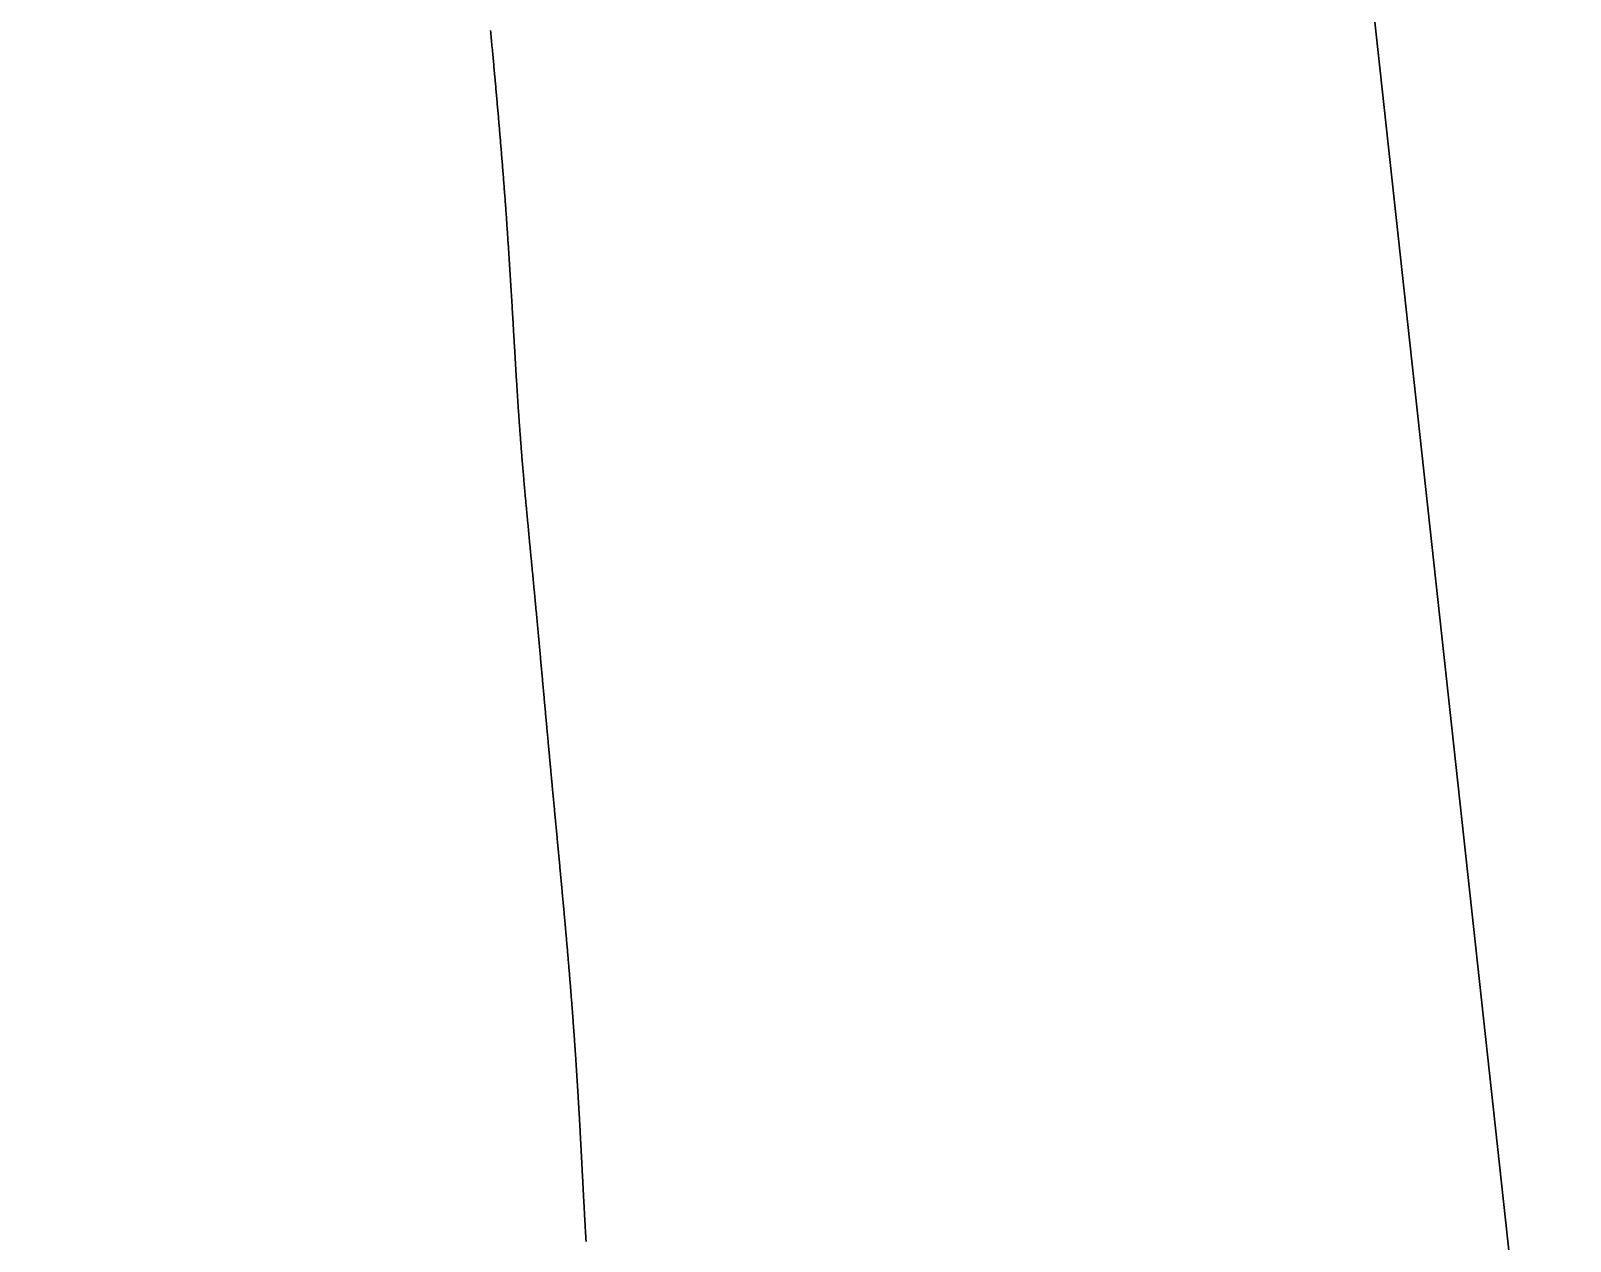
# Model space of a CAD drawing. Header units: inches. Extents: x 130170 to 284068, y 377793 to 804530.
# Drawn here: x 260687.9 to 260754.8, y 747555.2 to 747607.7 of the extents above; entities that cross this region are included whole.
import ezdxf

# ---------------------------------------------------------------- set-up
doc = ezdxf.new("R2010")
doc.units = ezdxf.units.IN
doc.header["$MEASUREMENT"] = 0
doc.layers.add('muni_il', color=7, linetype='Continuous')

msp = doc.modelspace()

# ---------------------------------------------------------------- linework, layer by layer
at = {"layer": 'muni_il'}
for points in [[(260487.281, 748427.062), (260556.891, 748281.25), (260554.359, 748232.688), (260630.859, 748122.375), (260647.141, 748049.125), (260659.031, 748015.188), (260678.781, 747986.375), (260708.234, 747829.312), (260741.734, 747649.875), (260754.781, 747530.375), (260754.516, 747438.375)], [(260754.516, 747438.375), (260754.781, 747530.375), (260741.734, 747649.875), (260708.234, 747829.312), (260678.781, 747986.375), (260659.031, 748015.188), (260647.141, 748049.125), (260630.859, 748122.375), (260554.359, 748232.688), (260556.891, 748281.25), (260487.281, 748427.062)], [(260712.029, 747555.144), (260712.027, 747555.184), (260712.024, 747555.223), (260712.022, 747555.262), (260712.02, 747555.302), (260712.017, 747555.341), (260712.015, 747555.38), (260712.013, 747555.42), (260712.01, 747555.459), (260712.008, 747555.498), (260712.006, 747555.538), (260712.003, 747555.577), (260712.001, 747555.617), (260711.999, 747555.656), (260711.996, 747555.696), (260711.994, 747555.735), (260711.992, 747555.775), (260711.99, 747555.814), (260711.987, 747555.854), (260711.985, 747555.893), (260711.983, 747555.933), (260711.981, 747555.973), (260711.978, 747556.012), (260711.976, 747556.052), (260711.974, 747556.092), (260711.972, 747556.132), (260711.969, 747556.171), (260711.967, 747556.211), (260711.965, 747556.251), (260711.963, 747556.291), (260711.961, 747556.331), (260711.958, 747556.371), (260711.956, 747556.411), (260711.954, 747556.451), (260711.952, 747556.491), (260711.95, 747556.531), (260711.947, 747556.571), (260711.945, 747556.611), (260711.943, 747556.651), (260711.941, 747556.691), (260711.939, 747556.732), (260711.937, 747556.772), (260711.934, 747556.812), (260711.932, 747556.852), (260711.93, 747556.893), (260711.928, 747556.933), (260711.926, 747556.974), (260711.924, 747557.014), (260711.921, 747557.054), (260711.919, 747557.095), (260711.917, 747557.135), (260711.915, 747557.176), (260711.913, 747557.217), (260711.911, 747557.257), (260711.909, 747557.298), (260711.907, 747557.339), (260711.904, 747557.379), (260711.902, 747557.42), (260711.9, 747557.461), (260711.898, 747557.502), (260711.896, 747557.543), (260711.894, 747557.584), (260711.891, 747557.625), (260711.889, 747557.666), (260711.887, 747557.707), (260711.885, 747557.748), (260711.883, 747557.789), (260711.881, 747557.83), (260711.879, 747557.871), (260711.877, 747557.912), (260711.874, 747557.954), (260711.872, 747557.995), (260711.87, 747558.036), (260711.868, 747558.078), (260711.866, 747558.119), (260711.864, 747558.161), (260711.862, 747558.202), (260711.859, 747558.244), (260711.857, 747558.286), (260711.855, 747558.327), (260711.853, 747558.369), (260711.851, 747558.411), (260711.848, 747558.452), (260711.846, 747558.494), (260711.844, 747558.536), (260711.842, 747558.578), (260711.84, 747558.62), (260711.838, 747558.662), (260711.835, 747558.704), (260711.833, 747558.746), (260711.831, 747558.788), (260711.829, 747558.83), (260711.827, 747558.872), (260711.824, 747558.914), (260711.822, 747558.957), (260711.82, 747558.999), (260711.818, 747559.041), (260711.815, 747559.084), (260711.813, 747559.126), (260711.811, 747559.169), (260711.809, 747559.211), (260711.806, 747559.254), (260711.804, 747559.296), (260711.802, 747559.339), (260711.8, 747559.382), (260711.798, 747559.425), (260711.795, 747559.467), (260711.793, 747559.51), (260711.791, 747559.553), (260711.788, 747559.596), (260711.786, 747559.639), (260711.784, 747559.682), (260711.781, 747559.725), (260711.779, 747559.768), (260711.777, 747559.811), (260711.774, 747559.854), (260711.772, 747559.898), (260711.77, 747559.941), (260711.767, 747559.984), (260711.765, 747560.028), (260711.763, 747560.071), (260711.76, 747560.115), (260711.758, 747560.158), (260711.755, 747560.202), (260711.753, 747560.245), (260711.751, 747560.289), (260711.748, 747560.333), (260711.746, 747560.376), (260711.743, 747560.42), (260711.741, 747560.464), (260711.738, 747560.508), (260711.736, 747560.552), (260711.733, 747560.596), (260711.731, 747560.64), (260711.728, 747560.684), (260711.726, 747560.728), (260711.723, 747560.772), (260711.721, 747560.816), (260711.718, 747560.86), (260711.716, 747560.905), (260711.713, 747560.949), (260711.71, 747560.993), (260711.708, 747561.038), (260711.705, 747561.082), (260711.703, 747561.126), (260711.7, 747561.171), (260711.698, 747561.216), (260711.695, 747561.26), (260711.692, 747561.305), (260711.69, 747561.35), (260711.687, 747561.394), (260711.684, 747561.439), (260711.682, 747561.484), (260711.679, 747561.529), (260711.676, 747561.574), (260711.674, 747561.619), (260711.671, 747561.664), (260711.668, 747561.709), (260711.665, 747561.754), (260711.663, 747561.799), (260711.66, 747561.844), (260711.657, 747561.89), (260711.654, 747561.935), (260711.651, 747561.98), (260711.649, 747562.026), (260711.646, 747562.071), (260711.643, 747562.116), (260711.64, 747562.162), (260711.637, 747562.207), (260711.634, 747562.253), (260711.631, 747562.299), (260711.629, 747562.344), (260711.626, 747562.39), (260711.623, 747562.436), (260711.62, 747562.482), (260711.617, 747562.527), (260711.614, 747562.573), (260711.611, 747562.619), (260711.608, 747562.665), (260711.605, 747562.711), (260711.602, 747562.757), (260711.599, 747562.803), (260711.596, 747562.85), (260711.593, 747562.896), (260711.59, 747562.942), (260711.587, 747562.988), (260711.584, 747563.034), (260711.581, 747563.081), (260711.578, 747563.127), (260711.574, 747563.174), (260711.571, 747563.22), (260711.568, 747563.266), (260711.565, 747563.313), (260711.562, 747563.36), (260711.559, 747563.406), (260711.556, 747563.453), (260711.552, 747563.499), (260711.549, 747563.546), (260711.546, 747563.593), (260711.543, 747563.64), (260711.539, 747563.687), (260711.536, 747563.733), (260711.533, 747563.78), (260711.53, 747563.827), (260711.526, 747563.874), (260711.523, 747563.921), (260711.52, 747563.968), (260711.516, 747564.015), (260711.513, 747564.062), (260711.509, 747564.11), (260711.506, 747564.157), (260711.503, 747564.204), (260711.499, 747564.251), (260711.496, 747564.299), (260711.493, 747564.346), (260711.489, 747564.393), (260711.486, 747564.441), (260711.482, 747564.488), (260711.479, 747564.536), (260711.475, 747564.583), (260711.472, 747564.631), (260711.468, 747564.678), (260711.465, 747564.726), (260711.461, 747564.774), (260711.458, 747564.821), (260711.454, 747564.869), (260711.45, 747564.917), (260711.447, 747564.964), (260711.443, 747565.012), (260711.44, 747565.06), (260711.436, 747565.108), (260711.432, 747565.156), (260711.429, 747565.204), (260711.425, 747565.252), (260711.421, 747565.3), (260711.418, 747565.348), (260711.414, 747565.396), (260711.41, 747565.444), (260711.407, 747565.492), (260711.403, 747565.54), (260711.399, 747565.588), (260711.395, 747565.636), (260711.392, 747565.685), (260711.388, 747565.733), (260711.384, 747565.781), (260711.38, 747565.83), (260711.376, 747565.878), (260711.372, 747565.926), (260711.369, 747565.975), (260711.365, 747566.023), (260711.361, 747566.072), (260711.357, 747566.12), (260711.353, 747566.169), (260711.349, 747566.217), (260711.345, 747566.265), (260711.342, 747566.314), (260711.338, 747566.363), (260711.334, 747566.411), (260711.33, 747566.46), (260711.326, 747566.509), (260711.322, 747566.557), (260711.318, 747566.606), (260711.314, 747566.655), (260711.31, 747566.704), (260711.306, 747566.752), (260711.302, 747566.801), (260711.298, 747566.85), (260711.294, 747566.899), (260711.29, 747566.948), (260711.285, 747566.997), (260711.281, 747567.045), (260711.277, 747567.095), (260711.273, 747567.143), (260711.269, 747567.192), (260711.265, 747567.241), (260711.261, 747567.29), (260711.257, 747567.34), (260711.252, 747567.389), (260711.248, 747567.438), (260711.244, 747567.487), (260711.24, 747567.536), (260711.236, 747567.585), (260711.232, 747567.634), (260711.227, 747567.683), (260711.223, 747567.732), (260711.219, 747567.782), (260711.215, 747567.831), (260711.21, 747567.88), (260711.206, 747567.929), (260711.202, 747567.979), (260711.198, 747568.028), (260711.193, 747568.077), (260711.189, 747568.126), (260711.185, 747568.176), (260711.18, 747568.225), (260711.176, 747568.274), (260711.172, 747568.324), (260711.167, 747568.373), (260711.163, 747568.423), (260711.159, 747568.472), (260711.154, 747568.521), (260711.15, 747568.571), (260711.146, 747568.62), (260711.141, 747568.67), (260711.137, 747568.719), (260711.132, 747568.768), (260711.128, 747568.818), (260711.124, 747568.867), (260711.119, 747568.917), (260711.115, 747568.966), (260711.11, 747569.016), (260711.106, 747569.065), (260711.101, 747569.115), (260711.097, 747569.164), (260711.093, 747569.214), (260711.088, 747569.263), (260711.084, 747569.313), (260711.079, 747569.362), (260711.075, 747569.412), (260711.07, 747569.462), (260711.065, 747569.511), (260711.061, 747569.561), (260711.056, 747569.61), (260711.052, 747569.66), (260711.048, 747569.709), (260711.043, 747569.759), (260711.038, 747569.808), (260711.034, 747569.858), (260711.029, 747569.908), (260711.025, 747569.957), (260711.02, 747570.007), (260711.016, 747570.056), (260711.011, 747570.106), (260711.007, 747570.155), (260711.002, 747570.205), (260710.997, 747570.254), (260710.993, 747570.304), (260710.988, 747570.354), (260710.984, 747570.403), (260710.979, 747570.453), (260710.975, 747570.502), (260710.97, 747570.552), (260710.965, 747570.601), (260710.961, 747570.651), (260710.956, 747570.701), (260710.951, 747570.75), (260710.947, 747570.8), (260710.942, 747570.849), (260710.938, 747570.899), (260710.933, 747570.948), (260710.928, 747570.998), (260710.924, 747571.047), (260710.919, 747571.097), (260710.914, 747571.146), (260710.91, 747571.196), (260710.905, 747571.245), (260710.901, 747571.295), (260710.896, 747571.344), (260710.891, 747571.394), (260710.887, 747571.443), (260710.882, 747571.492), (260710.877, 747571.542), (260710.873, 747571.591), (260710.868, 747571.641), (260710.863, 747571.69), (260710.859, 747571.739), (260710.854, 747571.789), (260710.849, 747571.838), (260710.845, 747571.888), (260710.84, 747571.937), (260710.835, 747571.986), (260710.831, 747572.036), (260710.826, 747572.085), (260710.821, 747572.134), (260710.817, 747572.183), (260710.812, 747572.233), (260710.808, 747572.282), (260710.803, 747572.331), (260710.798, 747572.381), (260710.793, 747572.43), (260710.789, 747572.479), (260710.784, 747572.528), (260710.78, 747572.577), (260710.775, 747572.627), (260710.77, 747572.676), (260710.766, 747572.725), (260710.761, 747572.774), (260710.756, 747572.823), (260710.752, 747572.872), (260710.747, 747572.921), (260710.742, 747572.97), (260710.738, 747573.019), (260710.733, 747573.068), (260710.728, 747573.117), (260710.724, 747573.166), (260710.719, 747573.215), (260710.715, 747573.264), (260710.71, 747573.313), (260710.705, 747573.362), (260710.701, 747573.411), (260710.696, 747573.46), (260710.691, 747573.509), (260710.687, 747573.558), (260710.682, 747573.607), (260710.678, 747573.655), (260710.673, 747573.704), (260710.668, 747573.753), (260710.664, 747573.802), (260710.659, 747573.851), (260710.654, 747573.899), (260710.65, 747573.948), (260710.645, 747573.997), (260710.641, 747574.046), (260710.636, 747574.094), (260710.631, 747574.143), (260710.627, 747574.192), (260710.622, 747574.24), (260710.618, 747574.289), (260710.613, 747574.337), (260710.609, 747574.386), (260710.604, 747574.435), (260710.599, 747574.483), (260710.595, 747574.532), (260710.59, 747574.58), (260710.586, 747574.629), (260710.581, 747574.678), (260710.577, 747574.726), (260710.572, 747574.774), (260710.568, 747574.823), (260710.563, 747574.871), (260710.558, 747574.92), (260710.554, 747574.968), (260710.549, 747575.017), (260710.545, 747575.065), (260710.54, 747575.114), (260710.536, 747575.162), (260710.531, 747575.21), (260710.527, 747575.259), (260710.522, 747575.307), (260710.518, 747575.356), (260710.513, 747575.404), (260710.509, 747575.452), (260710.504, 747575.501), (260710.5, 747575.549), (260710.495, 747575.597), (260710.491, 747575.646), (260710.486, 747575.694), (260710.482, 747575.742), (260710.477, 747575.791), (260710.473, 747575.839), (260710.468, 747575.887), (260710.464, 747575.935), (260710.459, 747575.984), (260710.455, 747576.032), (260710.45, 747576.08), (260710.446, 747576.129), (260710.441, 747576.177), (260710.437, 747576.225), (260710.433, 747576.273), (260710.428, 747576.322), (260710.424, 747576.37), (260710.419, 747576.418), (260710.415, 747576.467), (260710.41, 747576.515), (260710.406, 747576.563), (260710.401, 747576.612), (260710.397, 747576.66), (260710.393, 747576.708), (260710.388, 747576.757), (260710.384, 747576.805), (260710.379, 747576.853), (260710.375, 747576.902), (260710.37, 747576.95), (260710.366, 747576.998), (260710.362, 747577.047), (260710.357, 747577.095), (260710.353, 747577.144), (260710.348, 747577.192), (260710.344, 747577.24), (260710.339, 747577.289), (260710.335, 747577.337), (260710.331, 747577.386), (260710.326, 747577.434), (260710.322, 747577.483), (260710.317, 747577.531), (260710.313, 747577.58), (260710.308, 747577.628), (260710.304, 747577.677), (260710.3, 747577.726), (260710.295, 747577.774), (260710.291, 747577.823), (260710.286, 747577.872), (260710.282, 747577.92), (260710.277, 747577.969), (260710.273, 747578.018), (260710.269, 747578.067), (260710.264, 747578.116), (260710.26, 747578.165), (260710.255, 747578.214), (260710.251, 747578.263), (260710.246, 747578.311), (260710.242, 747578.36), (260710.238, 747578.409), (260710.233, 747578.459), (260710.229, 747578.508), (260710.224, 747578.557), (260710.22, 747578.606), (260710.215, 747578.655), (260710.211, 747578.704), (260710.206, 747578.754), (260710.202, 747578.803), (260710.197, 747578.853), (260710.193, 747578.902), (260710.188, 747578.951), (260710.184, 747579.001), (260710.179, 747579.05), (260710.175, 747579.1), (260710.17, 747579.15), (260710.166, 747579.199), (260710.161, 747579.249), (260710.157, 747579.299), (260710.152, 747579.349), (260710.148, 747579.399), (260710.143, 747579.449), (260710.139, 747579.499), (260710.134, 747579.548), (260710.13, 747579.599), (260710.125, 747579.649), (260710.121, 747579.699), (260710.116, 747579.749), (260710.111, 747579.8), (260710.107, 747579.85), (260710.102, 747579.9), (260710.098, 747579.951), (260710.093, 747580.001), (260710.089, 747580.052), (260710.084, 747580.102), (260710.079, 747580.153), (260710.075, 747580.204), (260710.07, 747580.255), (260710.065, 747580.306), (260710.061, 747580.357), (260710.056, 747580.408), (260710.051, 747580.458), (260710.047, 747580.51), (260710.042, 747580.561), (260710.037, 747580.612), (260710.033, 747580.663), (260710.028, 747580.715), (260710.023, 747580.766), (260710.019, 747580.818), (260710.014, 747580.869), (260710.009, 747580.921), (260710.004, 747580.972), (260709.999, 747581.024), (260709.995, 747581.076), (260709.99, 747581.128), (260709.985, 747581.18), (260709.98, 747581.232), (260709.976, 747581.284), (260709.971, 747581.336), (260709.966, 747581.388), (260709.961, 747581.44), (260709.956, 747581.492), (260709.952, 747581.545), (260709.947, 747581.597), (260709.942, 747581.649), (260709.937, 747581.702), (260709.932, 747581.755), (260709.927, 747581.807), (260709.922, 747581.86), (260709.917, 747581.913), (260709.912, 747581.966), (260709.907, 747582.018), (260709.903, 747582.071), (260709.898, 747582.124), (260709.893, 747582.177), (260709.888, 747582.23), (260709.883, 747582.284), (260709.878, 747582.337), (260709.873, 747582.39), (260709.868, 747582.444), (260709.863, 747582.497), (260709.858, 747582.55), (260709.853, 747582.604), (260709.848, 747582.657), (260709.843, 747582.711), (260709.838, 747582.765), (260709.833, 747582.818), (260709.827, 747582.872), (260709.822, 747582.926), (260709.817, 747582.98), (260709.812, 747583.034), (260709.807, 747583.087), (260709.802, 747583.141), (260709.797, 747583.195), (260709.792, 747583.249), (260709.787, 747583.304), (260709.782, 747583.358), (260709.776, 747583.412), (260709.771, 747583.466), (260709.766, 747583.52), (260709.761, 747583.575), (260709.756, 747583.629), (260709.751, 747583.683), (260709.745, 747583.738), (260709.74, 747583.792), (260709.735, 747583.846), (260709.73, 747583.901), (260709.725, 747583.955), (260709.72, 747584.01), (260709.714, 747584.064), (260709.709, 747584.119), (260709.704, 747584.174), (260709.699, 747584.228), (260709.693, 747584.283), (260709.688, 747584.338), (260709.683, 747584.392), (260709.678, 747584.447), (260709.672, 747584.501), (260709.667, 747584.556), (260709.662, 747584.611), (260709.657, 747584.666), (260709.652, 747584.72), (260709.646, 747584.775), (260709.641, 747584.83), (260709.636, 747584.885), (260709.631, 747584.939), (260709.625, 747584.994), (260709.62, 747585.049), (260709.615, 747585.104), (260709.61, 747585.159), (260709.605, 747585.213), (260709.599, 747585.268), (260709.594, 747585.323), (260709.589, 747585.378), (260709.584, 747585.432), (260709.578, 747585.487), (260709.573, 747585.542), (260709.568, 747585.597), (260709.563, 747585.651), (260709.557, 747585.706), (260709.552, 747585.761), (260709.547, 747585.815), (260709.542, 747585.87), (260709.537, 747585.925), (260709.531, 747585.979), (260709.526, 747586.034), (260709.521, 747586.088), (260709.516, 747586.143), (260709.511, 747586.198), (260709.506, 747586.252), (260709.501, 747586.307), (260709.495, 747586.361), (260709.49, 747586.416), (260709.485, 747586.47), (260709.48, 747586.524), (260709.475, 747586.579), (260709.47, 747586.633), (260709.465, 747586.688), (260709.46, 747586.742), (260709.455, 747586.796), (260709.449, 747586.85), (260709.444, 747586.905), (260709.439, 747586.959), (260709.434, 747587.013), (260709.429, 747587.067), (260709.424, 747587.121), (260709.419, 747587.175), (260709.414, 747587.229), (260709.409, 747587.283), (260709.405, 747587.338), (260709.4, 747587.391), (260709.395, 747587.445), (260709.39, 747587.499), (260709.385, 747587.553), (260709.38, 747587.607), (260709.375, 747587.661), (260709.37, 747587.715), (260709.365, 747587.769), (260709.361, 747587.822), (260709.356, 747587.876), (260709.351, 747587.93), (260709.346, 747587.984), (260709.341, 747588.037), (260709.337, 747588.091), (260709.332, 747588.145), (260709.327, 747588.198), (260709.322, 747588.252), (260709.318, 747588.306), (260709.313, 747588.359), (260709.309, 747588.413), (260709.304, 747588.467), (260709.299, 747588.52), (260709.295, 747588.574), (260709.29, 747588.627), (260709.286, 747588.681), (260709.281, 747588.734), (260709.276, 747588.788), (260709.272, 747588.842), (260709.267, 747588.895), (260709.263, 747588.949), (260709.258, 747589.002), (260709.254, 747589.056), (260709.249, 747589.11), (260709.245, 747589.163), (260709.241, 747589.217), (260709.236, 747589.271), (260709.232, 747589.324), (260709.228, 747589.378), (260709.223, 747589.432), (260709.219, 747589.486), (260709.215, 747589.54), (260709.21, 747589.593), (260709.206, 747589.647), (260709.202, 747589.701), (260709.198, 747589.755), (260709.194, 747589.81), (260709.189, 747589.864), (260709.185, 747589.918), (260709.181, 747589.972), (260709.177, 747590.026), (260709.173, 747590.081), (260709.169, 747590.135), (260709.165, 747590.19), (260709.161, 747590.244), (260709.156, 747590.299), (260709.152, 747590.354), (260709.148, 747590.409), (260709.144, 747590.464), (260709.14, 747590.519), (260709.136, 747590.574), (260709.132, 747590.629), (260709.128, 747590.684), (260709.124, 747590.74), (260709.121, 747590.795), (260709.117, 747590.851), (260709.113, 747590.907), (260709.109, 747590.963), (260709.105, 747591.019), (260709.101, 747591.075), (260709.097, 747591.131), (260709.093, 747591.188), (260709.089, 747591.244), (260709.086, 747591.301), (260709.082, 747591.358), (260709.078, 747591.415), (260709.074, 747591.472), (260709.07, 747591.53), (260709.066, 747591.587), (260709.063, 747591.645), (260709.059, 747591.703), (260709.055, 747591.761), (260709.051, 747591.819), (260709.048, 747591.878), (260709.044, 747591.937), (260709.04, 747591.995), (260709.036, 747592.054), (260709.033, 747592.114), (260709.029, 747592.173), (260709.025, 747592.233), (260709.021, 747592.293), (260709.018, 747592.353), (260709.014, 747592.413), (260709.01, 747592.474), (260709.006, 747592.534), (260709.003, 747592.595), (260708.999, 747592.656), (260708.995, 747592.718), (260708.991, 747592.78), (260708.987, 747592.841), (260708.984, 747592.904), (260708.98, 747592.966), (260708.976, 747593.029), (260708.973, 747593.091), (260708.969, 747593.155), (260708.965, 747593.218), (260708.961, 747593.282), (260708.957, 747593.346), (260708.953, 747593.41), (260708.95, 747593.474), (260708.946, 747593.539), (260708.942, 747593.604), (260708.938, 747593.669), (260708.934, 747593.734), (260708.93, 747593.8), (260708.927, 747593.866), (260708.923, 747593.932), (260708.919, 747593.999), (260708.915, 747594.066), (260708.911, 747594.133), (260708.907, 747594.2), (260708.903, 747594.268), (260708.899, 747594.336), (260708.895, 747594.404), (260708.891, 747594.473), (260708.887, 747594.542), (260708.883, 747594.611), (260708.879, 747594.68), (260708.875, 747594.749), (260708.871, 747594.819), (260708.867, 747594.889), (260708.863, 747594.96), (260708.859, 747595.031), (260708.855, 747595.101), (260708.85, 747595.173), (260708.846, 747595.244), (260708.842, 747595.316), (260708.838, 747595.388), (260708.833, 747595.46), (260708.829, 747595.533), (260708.825, 747595.605), (260708.82, 747595.679), (260708.816, 747595.752), (260708.812, 747595.825), (260708.807, 747595.899), (260708.803, 747595.973), (260708.798, 747596.047), (260708.794, 747596.122), (260708.789, 747596.197), (260708.785, 747596.272), (260708.78, 747596.347), (260708.776, 747596.422), (260708.771, 747596.498), (260708.766, 747596.574), (260708.762, 747596.65), (260708.757, 747596.726), (260708.752, 747596.802), (260708.748, 747596.879), (260708.743, 747596.956), (260708.738, 747597.033), (260708.733, 747597.11), (260708.729, 747597.188), (260708.724, 747597.265), (260708.719, 747597.343), (260708.714, 747597.421), (260708.709, 747597.499), (260708.704, 747597.577), (260708.699, 747597.655), (260708.694, 747597.734), (260708.689, 747597.812), (260708.684, 747597.891), (260708.678, 747597.97), (260708.673, 747598.049), (260708.668, 747598.128), (260708.663, 747598.207), (260708.658, 747598.286), (260708.652, 747598.365), (260708.647, 747598.445), (260708.642, 747598.524), (260708.636, 747598.604), (260708.631, 747598.684), (260708.626, 747598.763), (260708.62, 747598.843), (260708.615, 747598.923), (260708.609, 747599.002), (260708.604, 747599.082), (260708.598, 747599.162), (260708.593, 747599.242), (260708.587, 747599.322), (260708.582, 747599.402), (260708.576, 747599.481), (260708.57, 747599.561), (260708.565, 747599.641), (260708.559, 747599.721), (260708.553, 747599.801), (260708.548, 747599.88), (260708.542, 747599.96), (260708.536, 747600.04), (260708.53, 747600.119), (260708.525, 747600.199), (260708.519, 747600.278), (260708.513, 747600.357), (260708.507, 747600.437), (260708.501, 747600.516), (260708.495, 747600.595), (260708.489, 747600.674), (260708.483, 747600.753), (260708.477, 747600.831), (260708.472, 747600.91), (260708.466, 747600.989), (260708.459, 747601.067), (260708.454, 747601.145), (260708.447, 747601.224), (260708.441, 747601.302), (260708.435, 747601.379), (260708.429, 747601.457), (260708.423, 747601.535), (260708.417, 747601.612), (260708.411, 747601.689), (260708.405, 747601.767), (260708.399, 747601.843), (260708.393, 747601.92), (260708.386, 747601.997), (260708.38, 747602.073), (260708.374, 747602.15), (260708.368, 747602.226), (260708.362, 747602.302), (260708.356, 747602.378), (260708.349, 747602.453), (260708.343, 747602.529), (260708.337, 747602.604), (260708.331, 747602.679), (260708.325, 747602.754), (260708.318, 747602.829), (260708.312, 747602.904), (260708.306, 747602.978), (260708.3, 747603.052), (260708.293, 747603.127), (260708.287, 747603.201), (260708.281, 747603.274), (260708.275, 747603.348), (260708.268, 747603.422), (260708.262, 747603.495), (260708.256, 747603.569), (260708.25, 747603.642), (260708.243, 747603.715), (260708.237, 747603.788), (260708.231, 747603.861), (260708.224, 747603.933), (260708.218, 747604.006), (260708.212, 747604.079), (260708.205, 747604.151), (260708.199, 747604.224), (260708.192, 747604.296), (260708.186, 747604.368), (260708.18, 747604.441), (260708.173, 747604.513), (260708.167, 747604.585), (260708.161, 747604.657), (260708.154, 747604.73), (260708.148, 747604.802), (260708.141, 747604.874), (260708.135, 747604.947), (260708.128, 747605.019), (260708.122, 747605.092), (260708.115, 747605.164), (260708.109, 747605.237), (260708.102, 747605.31), (260708.096, 747605.383), (260708.089, 747605.456), (260708.082, 747605.529), (260708.076, 747605.603), (260708.069, 747605.676), (260708.062, 747605.75), (260708.056, 747605.824), (260708.049, 747605.899), (260708.042, 747605.974), (260708.035, 747606.049), (260708.028, 747606.124), (260708.022, 747606.199), (260708.015, 747606.275), (260708.008, 747606.352), (260708.001, 747606.429), (260707.993, 747606.506), (260707.986, 747606.583), (260707.979, 747606.661), (260707.972, 747606.74), (260707.965, 747606.819), (260707.957, 747606.899), (260707.95, 747606.979), (260707.942, 747607.06), (260707.935, 747607.141), (260707.927, 747607.223), (260707.919, 747607.306), (260707.912, 747607.389), (260707.904, 747607.473), (260707.896, 747607.557), (260707.888, 747607.643), (260707.88, 747607.729)], [(260707.88, 747607.729), (260707.888, 747607.643), (260707.896, 747607.557), (260707.904, 747607.473), (260707.912, 747607.389), (260707.919, 747607.306), (260707.927, 747607.223), (260707.935, 747607.141), (260707.942, 747607.06), (260707.95, 747606.979), (260707.957, 747606.899), (260707.965, 747606.819), (260707.972, 747606.74), (260707.979, 747606.661), (260707.986, 747606.583), (260707.993, 747606.506), (260708.001, 747606.429), (260708.008, 747606.352), (260708.015, 747606.275), (260708.022, 747606.199), (260708.028, 747606.124), (260708.035, 747606.049), (260708.042, 747605.974), (260708.049, 747605.899), (260708.056, 747605.824), (260708.062, 747605.75), (260708.069, 747605.676), (260708.076, 747605.603), (260708.082, 747605.529), (260708.089, 747605.456), (260708.096, 747605.383), (260708.102, 747605.31), (260708.109, 747605.237), (260708.115, 747605.164), (260708.122, 747605.092), (260708.128, 747605.019), (260708.135, 747604.947), (260708.141, 747604.874), (260708.148, 747604.802), (260708.154, 747604.73), (260708.161, 747604.657), (260708.167, 747604.585), (260708.173, 747604.513), (260708.18, 747604.441), (260708.186, 747604.368), (260708.192, 747604.296), (260708.199, 747604.224), (260708.205, 747604.151), (260708.212, 747604.079), (260708.218, 747604.006), (260708.224, 747603.933), (260708.231, 747603.861), (260708.237, 747603.788), (260708.243, 747603.715), (260708.25, 747603.642), (260708.256, 747603.569), (260708.262, 747603.495), (260708.268, 747603.422), (260708.275, 747603.348), (260708.281, 747603.274), (260708.287, 747603.201), (260708.293, 747603.127), (260708.3, 747603.052), (260708.306, 747602.978), (260708.312, 747602.904), (260708.318, 747602.829), (260708.325, 747602.754), (260708.331, 747602.679), (260708.337, 747602.604), (260708.343, 747602.529), (260708.349, 747602.453), (260708.356, 747602.378), (260708.362, 747602.302), (260708.368, 747602.226), (260708.374, 747602.15), (260708.38, 747602.073), (260708.386, 747601.997), (260708.393, 747601.92), (260708.399, 747601.843), (260708.405, 747601.767), (260708.411, 747601.689), (260708.417, 747601.612), (260708.423, 747601.535), (260708.429, 747601.457), (260708.435, 747601.379), (260708.441, 747601.302), (260708.447, 747601.224), (260708.454, 747601.145), (260708.459, 747601.067), (260708.466, 747600.989), (260708.472, 747600.91), (260708.477, 747600.831), (260708.483, 747600.753), (260708.489, 747600.674), (260708.495, 747600.595), (260708.501, 747600.516), (260708.507, 747600.437), (260708.513, 747600.357), (260708.519, 747600.278), (260708.525, 747600.199), (260708.53, 747600.119), (260708.536, 747600.04), (260708.542, 747599.96), (260708.548, 747599.88), (260708.553, 747599.801), (260708.559, 747599.721), (260708.565, 747599.641), (260708.57, 747599.561), (260708.576, 747599.481), (260708.582, 747599.402), (260708.587, 747599.322), (260708.593, 747599.242), (260708.598, 747599.162), (260708.604, 747599.082), (260708.609, 747599.002), (260708.615, 747598.923), (260708.62, 747598.843), (260708.626, 747598.763), (260708.631, 747598.684), (260708.636, 747598.604), (260708.642, 747598.524), (260708.647, 747598.445), (260708.652, 747598.365), (260708.658, 747598.286), (260708.663, 747598.207), (260708.668, 747598.128), (260708.673, 747598.049), (260708.678, 747597.97), (260708.684, 747597.891), (260708.689, 747597.812), (260708.694, 747597.734), (260708.699, 747597.655), (260708.704, 747597.577), (260708.709, 747597.499), (260708.714, 747597.421), (260708.719, 747597.343), (260708.724, 747597.265), (260708.729, 747597.188), (260708.733, 747597.11), (260708.738, 747597.033), (260708.743, 747596.956), (260708.748, 747596.879), (260708.752, 747596.802), (260708.757, 747596.726), (260708.762, 747596.65), (260708.766, 747596.574), (260708.771, 747596.498), (260708.776, 747596.422), (260708.78, 747596.347), (260708.785, 747596.272), (260708.789, 747596.197), (260708.794, 747596.122), (260708.798, 747596.047), (260708.803, 747595.973), (260708.807, 747595.899), (260708.812, 747595.825), (260708.816, 747595.752), (260708.82, 747595.679), (260708.825, 747595.605), (260708.829, 747595.533), (260708.833, 747595.46), (260708.838, 747595.388), (260708.842, 747595.316), (260708.846, 747595.244), (260708.85, 747595.173), (260708.855, 747595.101), (260708.859, 747595.031), (260708.863, 747594.96), (260708.867, 747594.889), (260708.871, 747594.819), (260708.875, 747594.749), (260708.879, 747594.68), (260708.883, 747594.611), (260708.887, 747594.542), (260708.891, 747594.473), (260708.895, 747594.404), (260708.899, 747594.336), (260708.903, 747594.268), (260708.907, 747594.2), (260708.911, 747594.133), (260708.915, 747594.066), (260708.919, 747593.999), (260708.923, 747593.932), (260708.927, 747593.866), (260708.93, 747593.8), (260708.934, 747593.734), (260708.938, 747593.669), (260708.942, 747593.604), (260708.946, 747593.539), (260708.95, 747593.474), (260708.953, 747593.41), (260708.957, 747593.346), (260708.961, 747593.282), (260708.965, 747593.218), (260708.969, 747593.155), (260708.973, 747593.091), (260708.976, 747593.029), (260708.98, 747592.966), (260708.984, 747592.904), (260708.987, 747592.841), (260708.991, 747592.78), (260708.995, 747592.718), (260708.999, 747592.656), (260709.003, 747592.595), (260709.006, 747592.534), (260709.01, 747592.474), (260709.014, 747592.413), (260709.018, 747592.353), (260709.021, 747592.293), (260709.025, 747592.233), (260709.029, 747592.173), (260709.033, 747592.114), (260709.036, 747592.054), (260709.04, 747591.995), (260709.044, 747591.937), (260709.048, 747591.878), (260709.051, 747591.819), (260709.055, 747591.761), (260709.059, 747591.703), (260709.063, 747591.645), (260709.066, 747591.587), (260709.07, 747591.53), (260709.074, 747591.472), (260709.078, 747591.415), (260709.082, 747591.358), (260709.086, 747591.301), (260709.089, 747591.244), (260709.093, 747591.188), (260709.097, 747591.131), (260709.101, 747591.075), (260709.105, 747591.019), (260709.109, 747590.963), (260709.113, 747590.907), (260709.117, 747590.851), (260709.121, 747590.795), (260709.124, 747590.74), (260709.128, 747590.684), (260709.132, 747590.629), (260709.136, 747590.574), (260709.14, 747590.519), (260709.144, 747590.464), (260709.148, 747590.409), (260709.152, 747590.354), (260709.156, 747590.299), (260709.161, 747590.244), (260709.165, 747590.19), (260709.169, 747590.135), (260709.173, 747590.081), (260709.177, 747590.026), (260709.181, 747589.972), (260709.185, 747589.918), (260709.189, 747589.864), (260709.194, 747589.81), (260709.198, 747589.755), (260709.202, 747589.701), (260709.206, 747589.647), (260709.21, 747589.593), (260709.215, 747589.54), (260709.219, 747589.486), (260709.223, 747589.432), (260709.228, 747589.378), (260709.232, 747589.324), (260709.236, 747589.271), (260709.241, 747589.217), (260709.245, 747589.163), (260709.249, 747589.11), (260709.254, 747589.056), (260709.258, 747589.002), (260709.263, 747588.949), (260709.267, 747588.895), (260709.272, 747588.842), (260709.276, 747588.788), (260709.281, 747588.734), (260709.286, 747588.681), (260709.29, 747588.627), (260709.295, 747588.574), (260709.299, 747588.52), (260709.304, 747588.467), (260709.309, 747588.413), (260709.313, 747588.359), (260709.318, 747588.306), (260709.322, 747588.252), (260709.327, 747588.198), (260709.332, 747588.145), (260709.337, 747588.091), (260709.341, 747588.037), (260709.346, 747587.984), (260709.351, 747587.93), (260709.356, 747587.876), (260709.361, 747587.822), (260709.365, 747587.769), (260709.37, 747587.715), (260709.375, 747587.661), (260709.38, 747587.607), (260709.385, 747587.553), (260709.39, 747587.499), (260709.395, 747587.445), (260709.4, 747587.391), (260709.405, 747587.338), (260709.409, 747587.283), (260709.414, 747587.229), (260709.419, 747587.175), (260709.424, 747587.121), (260709.429, 747587.067), (260709.434, 747587.013), (260709.439, 747586.959), (260709.444, 747586.905), (260709.449, 747586.85), (260709.455, 747586.796), (260709.46, 747586.742), (260709.465, 747586.688), (260709.47, 747586.633), (260709.475, 747586.579), (260709.48, 747586.524), (260709.485, 747586.47), (260709.49, 747586.416), (260709.495, 747586.361), (260709.501, 747586.307), (260709.506, 747586.252), (260709.511, 747586.198), (260709.516, 747586.143), (260709.521, 747586.088), (260709.526, 747586.034), (260709.531, 747585.979), (260709.537, 747585.925), (260709.542, 747585.87), (260709.547, 747585.815), (260709.552, 747585.761), (260709.557, 747585.706), (260709.563, 747585.651), (260709.568, 747585.597), (260709.573, 747585.542), (260709.578, 747585.487), (260709.584, 747585.432), (260709.589, 747585.378), (260709.594, 747585.323), (260709.599, 747585.268), (260709.605, 747585.213), (260709.61, 747585.159), (260709.615, 747585.104), (260709.62, 747585.049), (260709.625, 747584.994), (260709.631, 747584.939), (260709.636, 747584.885), (260709.641, 747584.83), (260709.646, 747584.775), (260709.652, 747584.72), (260709.657, 747584.666), (260709.662, 747584.611), (260709.667, 747584.556), (260709.672, 747584.501), (260709.678, 747584.447), (260709.683, 747584.392), (260709.688, 747584.338), (260709.693, 747584.283), (260709.699, 747584.228), (260709.704, 747584.174), (260709.709, 747584.119), (260709.714, 747584.064), (260709.72, 747584.01), (260709.725, 747583.955), (260709.73, 747583.901), (260709.735, 747583.846), (260709.74, 747583.792), (260709.745, 747583.738), (260709.751, 747583.683), (260709.756, 747583.629), (260709.761, 747583.575), (260709.766, 747583.52), (260709.771, 747583.466), (260709.776, 747583.412), (260709.782, 747583.358), (260709.787, 747583.304), (260709.792, 747583.249), (260709.797, 747583.195), (260709.802, 747583.141), (260709.807, 747583.087), (260709.812, 747583.034), (260709.817, 747582.98), (260709.822, 747582.926), (260709.827, 747582.872), (260709.833, 747582.818), (260709.838, 747582.765), (260709.843, 747582.711), (260709.848, 747582.657), (260709.853, 747582.604), (260709.858, 747582.55), (260709.863, 747582.497), (260709.868, 747582.444), (260709.873, 747582.39), (260709.878, 747582.337), (260709.883, 747582.284), (260709.888, 747582.23), (260709.893, 747582.177), (260709.898, 747582.124), (260709.903, 747582.071), (260709.907, 747582.018), (260709.912, 747581.966), (260709.917, 747581.913), (260709.922, 747581.86), (260709.927, 747581.807), (260709.932, 747581.755), (260709.937, 747581.702), (260709.942, 747581.649), (260709.947, 747581.597), (260709.952, 747581.545), (260709.956, 747581.492), (260709.961, 747581.44), (260709.966, 747581.388), (260709.971, 747581.336), (260709.976, 747581.284), (260709.98, 747581.232), (260709.985, 747581.18), (260709.99, 747581.128), (260709.995, 747581.076), (260709.999, 747581.024), (260710.004, 747580.972), (260710.009, 747580.921), (260710.014, 747580.869), (260710.019, 747580.818), (260710.023, 747580.766), (260710.028, 747580.715), (260710.033, 747580.663), (260710.037, 747580.612), (260710.042, 747580.561), (260710.047, 747580.51), (260710.051, 747580.458), (260710.056, 747580.408), (260710.061, 747580.357), (260710.065, 747580.306), (260710.07, 747580.255), (260710.075, 747580.204), (260710.079, 747580.153), (260710.084, 747580.102), (260710.089, 747580.052), (260710.093, 747580.001), (260710.098, 747579.951), (260710.102, 747579.9), (260710.107, 747579.85), (260710.111, 747579.8), (260710.116, 747579.749), (260710.121, 747579.699), (260710.125, 747579.649), (260710.13, 747579.599), (260710.134, 747579.548), (260710.139, 747579.499), (260710.143, 747579.449), (260710.148, 747579.399), (260710.152, 747579.349), (260710.157, 747579.299), (260710.161, 747579.249), (260710.166, 747579.199), (260710.17, 747579.15), (260710.175, 747579.1), (260710.179, 747579.05), (260710.184, 747579.001), (260710.188, 747578.951), (260710.193, 747578.902), (260710.197, 747578.853), (260710.202, 747578.803), (260710.206, 747578.754), (260710.211, 747578.704), (260710.215, 747578.655), (260710.22, 747578.606), (260710.224, 747578.557), (260710.229, 747578.508), (260710.233, 747578.459), (260710.238, 747578.409), (260710.242, 747578.36), (260710.246, 747578.311), (260710.251, 747578.263), (260710.255, 747578.214), (260710.26, 747578.165), (260710.264, 747578.116), (260710.269, 747578.067), (260710.273, 747578.018), (260710.277, 747577.969), (260710.282, 747577.92), (260710.286, 747577.872), (260710.291, 747577.823), (260710.295, 747577.774), (260710.3, 747577.726), (260710.304, 747577.677), (260710.308, 747577.628), (260710.313, 747577.58), (260710.317, 747577.531), (260710.322, 747577.483), (260710.326, 747577.434), (260710.331, 747577.386), (260710.335, 747577.337), (260710.339, 747577.289), (260710.344, 747577.24), (260710.348, 747577.192), (260710.353, 747577.144), (260710.357, 747577.095), (260710.362, 747577.047), (260710.366, 747576.998), (260710.37, 747576.95), (260710.375, 747576.902), (260710.379, 747576.853), (260710.384, 747576.805), (260710.388, 747576.757), (260710.393, 747576.708), (260710.397, 747576.66), (260710.401, 747576.612), (260710.406, 747576.563), (260710.41, 747576.515), (260710.415, 747576.467), (260710.419, 747576.418), (260710.424, 747576.37), (260710.428, 747576.322), (260710.433, 747576.273), (260710.437, 747576.225), (260710.441, 747576.177), (260710.446, 747576.129), (260710.45, 747576.08), (260710.455, 747576.032), (260710.459, 747575.984), (260710.464, 747575.935), (260710.468, 747575.887), (260710.473, 747575.839), (260710.477, 747575.791), (260710.482, 747575.742), (260710.486, 747575.694), (260710.491, 747575.646), (260710.495, 747575.597), (260710.5, 747575.549), (260710.504, 747575.501), (260710.509, 747575.452), (260710.513, 747575.404), (260710.518, 747575.356), (260710.522, 747575.307), (260710.527, 747575.259), (260710.531, 747575.21), (260710.536, 747575.162), (260710.54, 747575.114), (260710.545, 747575.065), (260710.549, 747575.017), (260710.554, 747574.968), (260710.558, 747574.92), (260710.563, 747574.871), (260710.568, 747574.823), (260710.572, 747574.774), (260710.577, 747574.726), (260710.581, 747574.678), (260710.586, 747574.629), (260710.59, 747574.58), (260710.595, 747574.532), (260710.599, 747574.483), (260710.604, 747574.435), (260710.609, 747574.386), (260710.613, 747574.337), (260710.618, 747574.289), (260710.622, 747574.24), (260710.627, 747574.192), (260710.631, 747574.143), (260710.636, 747574.094), (260710.641, 747574.046), (260710.645, 747573.997), (260710.65, 747573.948), (260710.654, 747573.899), (260710.659, 747573.851), (260710.664, 747573.802), (260710.668, 747573.753), (260710.673, 747573.704), (260710.678, 747573.655), (260710.682, 747573.607), (260710.687, 747573.558), (260710.691, 747573.509), (260710.696, 747573.46), (260710.701, 747573.411), (260710.705, 747573.362), (260710.71, 747573.313), (260710.715, 747573.264), (260710.719, 747573.215), (260710.724, 747573.166), (260710.728, 747573.117), (260710.733, 747573.068), (260710.738, 747573.019), (260710.742, 747572.97), (260710.747, 747572.921), (260710.752, 747572.872), (260710.756, 747572.823), (260710.761, 747572.774), (260710.766, 747572.725), (260710.77, 747572.676), (260710.775, 747572.627), (260710.78, 747572.577), (260710.784, 747572.528), (260710.789, 747572.479), (260710.793, 747572.43), (260710.798, 747572.381), (260710.803, 747572.331), (260710.808, 747572.282), (260710.812, 747572.233), (260710.817, 747572.183), (260710.821, 747572.134), (260710.826, 747572.085), (260710.831, 747572.036), (260710.835, 747571.986), (260710.84, 747571.937), (260710.845, 747571.888), (260710.849, 747571.838), (260710.854, 747571.789), (260710.859, 747571.739), (260710.863, 747571.69), (260710.868, 747571.641), (260710.873, 747571.591), (260710.877, 747571.542), (260710.882, 747571.492), (260710.887, 747571.443), (260710.891, 747571.394), (260710.896, 747571.344), (260710.901, 747571.295), (260710.905, 747571.245), (260710.91, 747571.196), (260710.914, 747571.146), (260710.919, 747571.097), (260710.924, 747571.047), (260710.928, 747570.998), (260710.933, 747570.948), (260710.938, 747570.899), (260710.942, 747570.849), (260710.947, 747570.8), (260710.951, 747570.75), (260710.956, 747570.701), (260710.961, 747570.651), (260710.965, 747570.601), (260710.97, 747570.552), (260710.975, 747570.502), (260710.979, 747570.453), (260710.984, 747570.403), (260710.988, 747570.354), (260710.993, 747570.304), (260710.997, 747570.254), (260711.002, 747570.205), (260711.007, 747570.155), (260711.011, 747570.106), (260711.016, 747570.056), (260711.02, 747570.007), (260711.025, 747569.957), (260711.029, 747569.908), (260711.034, 747569.858), (260711.038, 747569.808), (260711.043, 747569.759), (260711.048, 747569.709), (260711.052, 747569.66), (260711.056, 747569.61), (260711.061, 747569.561), (260711.065, 747569.511), (260711.07, 747569.462), (260711.075, 747569.412), (260711.079, 747569.362), (260711.084, 747569.313), (260711.088, 747569.263), (260711.093, 747569.214), (260711.097, 747569.164), (260711.101, 747569.115), (260711.106, 747569.065), (260711.11, 747569.016), (260711.115, 747568.966), (260711.119, 747568.917), (260711.124, 747568.867), (260711.128, 747568.818), (260711.132, 747568.768), (260711.137, 747568.719), (260711.141, 747568.67), (260711.146, 747568.62), (260711.15, 747568.571), (260711.154, 747568.521), (260711.159, 747568.472), (260711.163, 747568.423), (260711.167, 747568.373), (260711.172, 747568.324), (260711.176, 747568.274), (260711.18, 747568.225), (260711.185, 747568.176), (260711.189, 747568.126), (260711.193, 747568.077), (260711.198, 747568.028), (260711.202, 747567.979), (260711.206, 747567.929), (260711.21, 747567.88), (260711.215, 747567.831), (260711.219, 747567.782), (260711.223, 747567.732), (260711.227, 747567.683), (260711.232, 747567.634), (260711.236, 747567.585), (260711.24, 747567.536), (260711.244, 747567.487), (260711.248, 747567.438), (260711.252, 747567.389), (260711.257, 747567.34), (260711.261, 747567.29), (260711.265, 747567.241), (260711.269, 747567.192), (260711.273, 747567.143), (260711.277, 747567.095), (260711.281, 747567.045), (260711.285, 747566.997), (260711.29, 747566.948), (260711.294, 747566.899), (260711.298, 747566.85), (260711.302, 747566.801), (260711.306, 747566.752), (260711.31, 747566.704), (260711.314, 747566.655), (260711.318, 747566.606), (260711.322, 747566.557), (260711.326, 747566.509), (260711.33, 747566.46), (260711.334, 747566.411), (260711.338, 747566.363), (260711.342, 747566.314), (260711.345, 747566.265), (260711.349, 747566.217), (260711.353, 747566.169), (260711.357, 747566.12), (260711.361, 747566.072), (260711.365, 747566.023), (260711.369, 747565.975), (260711.372, 747565.926), (260711.376, 747565.878), (260711.38, 747565.83), (260711.384, 747565.781), (260711.388, 747565.733), (260711.392, 747565.685), (260711.395, 747565.636), (260711.399, 747565.588), (260711.403, 747565.54), (260711.407, 747565.492), (260711.41, 747565.444), (260711.414, 747565.396), (260711.418, 747565.348), (260711.421, 747565.3), (260711.425, 747565.252), (260711.429, 747565.204), (260711.432, 747565.156), (260711.436, 747565.108), (260711.44, 747565.06), (260711.443, 747565.012), (260711.447, 747564.964), (260711.45, 747564.917), (260711.454, 747564.869), (260711.458, 747564.821), (260711.461, 747564.774), (260711.465, 747564.726), (260711.468, 747564.678), (260711.472, 747564.631), (260711.475, 747564.583), (260711.479, 747564.536), (260711.482, 747564.488), (260711.486, 747564.441), (260711.489, 747564.393), (260711.493, 747564.346), (260711.496, 747564.299), (260711.499, 747564.251), (260711.503, 747564.204), (260711.506, 747564.157), (260711.509, 747564.11), (260711.513, 747564.062), (260711.516, 747564.015), (260711.52, 747563.968), (260711.523, 747563.921), (260711.526, 747563.874), (260711.53, 747563.827), (260711.533, 747563.78), (260711.536, 747563.733), (260711.539, 747563.687), (260711.543, 747563.64), (260711.546, 747563.593), (260711.549, 747563.546), (260711.552, 747563.499), (260711.556, 747563.453), (260711.559, 747563.406), (260711.562, 747563.36), (260711.565, 747563.313), (260711.568, 747563.266), (260711.571, 747563.22), (260711.574, 747563.174), (260711.578, 747563.127), (260711.581, 747563.081), (260711.584, 747563.034), (260711.587, 747562.988), (260711.59, 747562.942), (260711.593, 747562.896), (260711.596, 747562.85), (260711.599, 747562.803), (260711.602, 747562.757), (260711.605, 747562.711), (260711.608, 747562.665), (260711.611, 747562.619), (260711.614, 747562.573), (260711.617, 747562.527), (260711.62, 747562.482), (260711.623, 747562.436), (260711.626, 747562.39), (260711.629, 747562.344), (260711.631, 747562.299), (260711.634, 747562.253), (260711.637, 747562.207), (260711.64, 747562.162), (260711.643, 747562.116), (260711.646, 747562.071), (260711.649, 747562.026), (260711.651, 747561.98), (260711.654, 747561.935), (260711.657, 747561.89), (260711.66, 747561.844), (260711.663, 747561.799), (260711.665, 747561.754), (260711.668, 747561.709), (260711.671, 747561.664), (260711.674, 747561.619), (260711.676, 747561.574), (260711.679, 747561.529), (260711.682, 747561.484), (260711.684, 747561.439), (260711.687, 747561.394), (260711.69, 747561.35), (260711.692, 747561.305), (260711.695, 747561.26), (260711.698, 747561.216), (260711.7, 747561.171), (260711.703, 747561.126), (260711.705, 747561.082), (260711.708, 747561.038), (260711.71, 747560.993), (260711.713, 747560.949), (260711.716, 747560.905), (260711.718, 747560.86), (260711.721, 747560.816), (260711.723, 747560.772), (260711.726, 747560.728), (260711.728, 747560.684), (260711.731, 747560.64), (260711.733, 747560.596), (260711.736, 747560.552), (260711.738, 747560.508), (260711.741, 747560.464), (260711.743, 747560.42), (260711.746, 747560.376), (260711.748, 747560.333), (260711.751, 747560.289), (260711.753, 747560.245), (260711.755, 747560.202), (260711.758, 747560.158), (260711.76, 747560.115), (260711.763, 747560.071), (260711.765, 747560.028), (260711.767, 747559.984), (260711.77, 747559.941), (260711.772, 747559.898), (260711.774, 747559.854), (260711.777, 747559.811), (260711.779, 747559.768), (260711.781, 747559.725), (260711.784, 747559.682), (260711.786, 747559.639), (260711.788, 747559.596), (260711.791, 747559.553), (260711.793, 747559.51), (260711.795, 747559.467), (260711.798, 747559.425), (260711.8, 747559.382), (260711.802, 747559.339), (260711.804, 747559.296), (260711.806, 747559.254), (260711.809, 747559.211), (260711.811, 747559.169), (260711.813, 747559.126), (260711.815, 747559.084), (260711.818, 747559.041), (260711.82, 747558.999), (260711.822, 747558.957), (260711.824, 747558.914), (260711.827, 747558.872), (260711.829, 747558.83), (260711.831, 747558.788), (260711.833, 747558.746), (260711.835, 747558.704), (260711.838, 747558.662), (260711.84, 747558.62), (260711.842, 747558.578), (260711.844, 747558.536), (260711.846, 747558.494), (260711.848, 747558.452), (260711.851, 747558.411), (260711.853, 747558.369), (260711.855, 747558.327), (260711.857, 747558.286), (260711.859, 747558.244), (260711.862, 747558.202), (260711.864, 747558.161), (260711.866, 747558.119), (260711.868, 747558.078), (260711.87, 747558.036), (260711.872, 747557.995), (260711.874, 747557.954), (260711.877, 747557.912), (260711.879, 747557.871), (260711.881, 747557.83), (260711.883, 747557.789), (260711.885, 747557.748), (260711.887, 747557.707), (260711.889, 747557.666), (260711.891, 747557.625), (260711.894, 747557.584), (260711.896, 747557.543), (260711.898, 747557.502), (260711.9, 747557.461), (260711.902, 747557.42), (260711.904, 747557.379), (260711.907, 747557.339), (260711.909, 747557.298), (260711.911, 747557.257), (260711.913, 747557.217), (260711.915, 747557.176), (260711.917, 747557.135), (260711.919, 747557.095), (260711.921, 747557.054), (260711.924, 747557.014), (260711.926, 747556.974), (260711.928, 747556.933), (260711.93, 747556.893), (260711.932, 747556.852), (260711.934, 747556.812), (260711.937, 747556.772), (260711.939, 747556.732), (260711.941, 747556.691), (260711.943, 747556.651), (260711.945, 747556.611), (260711.947, 747556.571), (260711.95, 747556.531), (260711.952, 747556.491), (260711.954, 747556.451), (260711.956, 747556.411), (260711.958, 747556.371), (260711.961, 747556.331), (260711.963, 747556.291), (260711.965, 747556.251), (260711.967, 747556.211), (260711.969, 747556.171), (260711.972, 747556.132), (260711.974, 747556.092), (260711.976, 747556.052), (260711.978, 747556.012), (260711.981, 747555.973), (260711.983, 747555.933), (260711.985, 747555.893), (260711.987, 747555.854), (260711.99, 747555.814), (260711.992, 747555.775), (260711.994, 747555.735), (260711.996, 747555.696), (260711.999, 747555.656), (260712.001, 747555.617), (260712.003, 747555.577), (260712.006, 747555.538), (260712.008, 747555.498), (260712.01, 747555.459), (260712.013, 747555.42), (260712.015, 747555.38), (260712.017, 747555.341), (260712.02, 747555.302), (260712.022, 747555.262), (260712.024, 747555.223), (260712.027, 747555.184), (260712.029, 747555.144)]]:
    msp.add_lwpolyline(points, dxfattribs=at)

doc.saveas('drawing.dxf')
